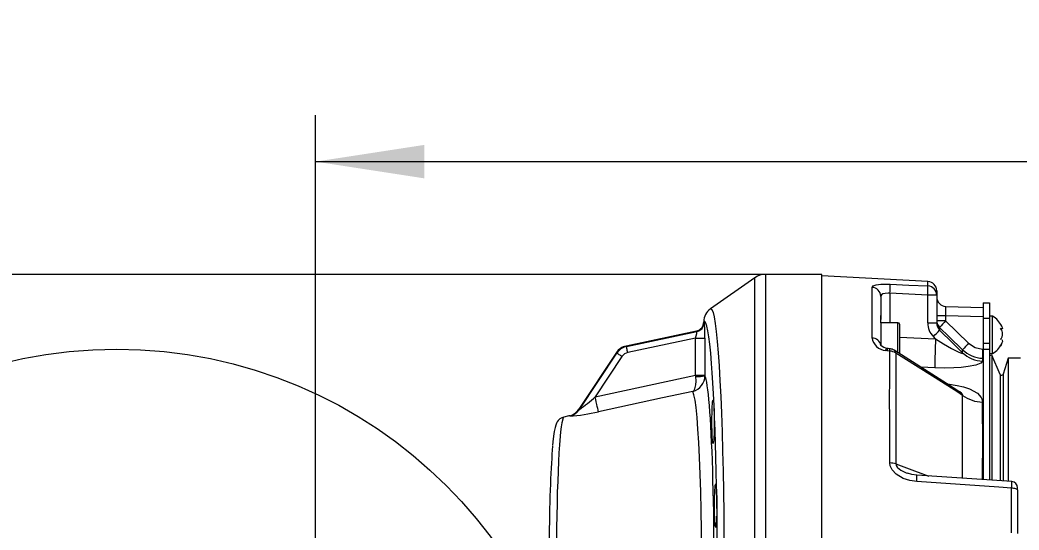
# Model space of a CAD drawing. Header units: millimetres. Extents: x 26 to 585, y 36 to 406.
# Drawn here: x 105.59 to 137.76, y 384.06 to 400.49 of the extents above; entities that cross this region are included whole.
import ezdxf

# ---------------------------------------------------------------- set-up
doc = ezdxf.new("R2010")
doc.units = ezdxf.units.MM
doc.styles.add('SLDTEXTSTYLE0', font='TXT', dxfattribs={"width": 0.605})
doc.dimstyles.new('SLDDIMSTYLE0', dxfattribs={"dimtxt": 3.5, "dimasz": 3.5, "dimexe": 0, "dimexo": 0.0625, "dimgap": 0.875, "dimtad": 1, "dimtoh": 1, "dimlfac": 10, "dimrnd": 1e-09, "dimzin": 12, "dimdsep": 46, "dimtxsty": 'SLDTEXTSTYLE0', "dimsah": 1, "dimcen": 0.09, "dimadec": 0, "dimazin": 0, "dimtfac": 1, "dimtdec": 3, "dimtofl": 0, "dimtmove": 0, "dimatfit": 3, "dimfxl": 1, "dimfrac": 2, "dimtolj": 1, "dimtzin": 12, "dimarcsym": 0})

# ---------------------------------------------------------------- blocks, each defined once
blk = doc.blocks.new('*D4')
at = {"color": 7, "linetype": 'Continuous', "lineweight": 0, "transparency": 16777216}
for p, q in [((115.108, 371.096), (115.108, 397.429)), ((187.405, 390.692), (187.405, 397.429)), ((115.108, 395.929), (187.405, 395.929))]:
    blk.add_line(p, q, dxfattribs=at)
for points in [[(115.108, 395.929), (118.608, 395.39), (118.608, 396.467)], [(187.405, 395.929), (183.905, 396.467), (183.905, 395.39)]]:
    blk.add_solid(points, dxfattribs=at)
at = {"color": 7, "linetype": 'Continuous', "lineweight": 0, "transparency": 16777216, "insert": (147.249, 400.441), "char_height": 3.5, "attachment_point": 1, "style": 'SLDTEXTSTYLE0'}
blk.add_mtext('723', dxfattribs=at)
blk = doc.blocks.new('*D6')
at = {"color": 7, "linetype": 'Continuous', "lineweight": 0, "transparency": 16777216}
for p, q in [((129.597, 392.296), (46.208, 392.296)), ((47.708, 392.296), (47.708, 258.446)), ((109.367, 258.446), (46.208, 258.446))]:
    blk.add_line(p, q, dxfattribs=at)
for points in [[(47.708, 392.296), (47.17, 388.796), (48.247, 388.796)], [(47.708, 258.446), (48.247, 261.946), (47.17, 261.946)]]:
    blk.add_solid(points, dxfattribs=at)
at = {"color": 7, "linetype": 'Continuous', "lineweight": 0, "transparency": 16777216, "insert": (43.196, 318.019), "char_height": 3.5, "attachment_point": 1, "rotation": 90, "style": 'SLDTEXTSTYLE0'}
blk.add_mtext('1338.5', dxfattribs=at)

msp = doc.modelspace()

# ---------------------------------------------------------------- linework, layer by layer
at = {"color": 7, "linetype": 'Continuous', "lineweight": 15}
for p, q in [((129.253254, 392.18776), (127.822117, 391.185663)), ((131.408221, 392.296264), (129.5974, 392.296264)), ((131.408221, 382.212994), (131.408221, 392.296264)), ((134.823922, 392.067251), (131.408221, 392.246268)), ((133.023922, 390.244446), (133.023922, 391.878829)), ((135.108222, 391.767667), (135.108222, 391.627226)), ((133.308221, 391.588233), (133.308221, 390.974317)), ((134.816072, 391.627226), (133.600367, 391.686235)), ((134.816072, 390.730701), (134.816072, 391.627226)), ((135.108222, 391.627226), (134.816072, 391.627226)), ((135.108222, 391.627226), (135.108222, 390.730701)), ((135.400368, 391.265152), (136.604629, 391.233609)), ((136.604629, 391.383515), (136.804629, 391.383515)), ((136.604629, 391.383515), (136.604629, 390.883515)), ((136.804629, 391.383515), (136.804629, 390.883515)), ((127.60822, 390.775082), (127.60822, 390.762959)), ((133.308221, 390.738235), (133.308221, 390.974317)), ((135.392521, 390.965662), (135.108222, 390.965662)), ((135.392521, 390.800998), (135.108222, 390.800998)), ((135.392521, 390.965662), (135.392521, 390.800998)), ((135.392521, 390.800998), (136.132861, 390.081857)), ((136.604629, 390.883515), (136.804629, 390.883515)), ((136.604629, 390.883515), (136.604629, 390.08169)), ((136.904631, 390.946267), (136.804629, 390.946267)), ((136.804629, 390.883515), (136.804629, 390.08169)), ((136.904631, 390.411399), (136.904631, 390.946267)), ((127.371315, 390.469811), (125.106911, 389.988492)), ((125.118453, 389.971504), (127.382709, 390.452788)), ((127.382709, 390.452788), (127.371315, 390.469811)), ((127.60822, 390.762959), (127.620162, 390.745113)), ((133.85822, 390.738235), (133.301941, 390.738235)), ((133.308221, 390.600262), (133.308221, 390.005861)), ((133.908219, 390.688226), (133.908219, 389.73826)), ((134.816072, 390.730701), (135.108222, 390.730701)), ((137.172214, 390.537057), (137.204055, 390.537057)), ((127.344493, 390.240977), (125.159878, 389.776621)), ((127.344493, 390.240977), (127.644084, 390.240977)), ((127.344493, 389.050243), (127.344493, 390.240977)), ((127.644084, 390.240977), (127.644084, 389.050243)), ((135.072313, 390.219019), (134.998024, 390.292344)), ((136.904631, 389.746259), (136.904631, 390.411399)), ((137.163899, 390.205202), (137.180106, 390.204058)), ((125.106911, 389.988492), (125.118453, 389.971504)), ((133.498756, 389.835379), (133.457125, 389.843951)), ((133.59252, 389.823804), (133.498756, 389.835379)), ((133.595056, 389.823625), (133.59252, 389.823804)), ((133.599536, 389.897034), (133.595983, 389.897273)), ((135.939826, 389.772008), (135.940279, 389.86852)), ((136.582224, 389.887915), (136.60822, 389.886759)), ((136.604629, 390.08169), (136.804629, 390.08169)), ((136.604629, 390.08169), (136.604629, 389.884172)), ((136.604629, 389.884172), (136.804629, 389.884172)), ((136.604629, 389.884172), (136.604629, 385.68363)), ((136.804629, 390.08169), (136.804629, 389.884172)), ((136.804629, 389.884172), (136.804629, 385.670255)), ((137.163899, 389.998338), (137.197203, 390.060351)), ((124.795727, 389.777122), (123.580466, 387.949918)), ((123.602393, 387.948535), (124.807272, 389.760134)), ((124.97317, 389.649794), (124.112264, 388.355384)), ((124.807272, 389.760134), (124.795727, 389.777122)), ((136.582224, 389.59193), (136.581815, 389.499913)), ((136.60822, 389.59075), (136.582224, 389.59193)), ((136.804629, 389.746259), (136.904631, 389.746259)), ((136.881874, 389.696262), (136.804629, 389.675448)), ((137.153686, 389.076195), (136.881874, 389.696262)), ((136.881874, 389.696262), (136.881874, 385.665152)), ((137.404631, 389.596269), (137.247295, 389.081643)), ((137.804631, 389.596269), (137.404631, 389.596269)), ((137.404631, 389.596269), (137.404631, 385.631702)), ((124.112264, 388.355384), (127.344493, 389.050243)), ((127.350281, 389.004848), (127.344493, 389.050243)), ((127.344493, 389.050243), (127.644084, 389.050243)), ((127.644084, 389.050243), (127.644126, 389.031599)), ((135.827542, 388.523541), (135.826997, 388.523934)), ((123.264479, 387.735758), (123.100051, 387.700806)), ((123.291605, 387.735865), (123.264479, 387.735758)), ((137.52162, 385.621021), (134.467424, 385.825846)), ((137.518687, 383.971224), (137.518687, 385.408721)), ((137.708221, 385.350797), (137.708221, 385.421703)), ((137.708221, 385.350797), (137.708221, 383.944581))]:
    msp.add_line(p, q, dxfattribs=at)
at = {"color": 8, "linetype": 'Continuous', "lineweight": 15}
for p, q in [((129.253254, 382.219062), (129.253254, 392.18776)), ((129.5974, 392.296264), (129.5974, 382.212994)), ((134.823922, 391.92215), (134.823922, 392.067251)), ((133.600367, 391.686235), (133.600367, 390.738235)), ((136.604629, 390.933917), (135.392521, 390.965662)), ((133.85822, 389.771328), (133.85822, 390.738235)), ((133.908219, 390.272651), (135.072313, 390.219019)), ((135.046152, 389.287136), (134.59313, 389.308164)), ((137.153686, 389.076195), (137.153686, 385.649071)), ((137.247295, 389.081643), (137.247295, 385.642276))]:
    msp.add_line(p, q, dxfattribs=at)
at = {"color": 7, "linetype": 'Continuous', "lineweight": 15, "flags": 128}
for points in [[(133.023922, 391.878829), (133.058042, 391.926191), (133.158202, 391.960821), (133.310197, 391.979978), (133.494524, 391.984496), (133.608214, 391.981039)], [(133.608214, 391.981039), (134.207297, 391.952024), (134.823922, 391.92215)], [(133.600367, 391.686235), (133.543522, 391.689763), (133.451358, 391.685698), (133.37536, 391.6674), (133.325283, 391.634045), (133.308221, 391.588233)], [(127.822117, 391.185663), (127.872003, 391.161356), (127.906827, 391.073535), (127.941177, 390.928088), (127.975781, 390.71909), (128.009377, 390.451644), (128.040818, 390.137432), (128.070859, 389.77202), (128.100083, 389.34494), (128.127385, 388.869391), (128.151844, 388.36473), (128.174127, 387.821148), (128.194619, 387.224887), (128.212495, 386.595724), (128.22719, 385.958383), (128.239194, 385.298834), (128.248639, 384.601579), (128.255073, 383.890734), (128.257994, 383.321355), (128.258974, 382.746671)], [(135.199172, 390.588103), (135.199181, 390.551911), (135.199196, 390.502916)], [(135.940279, 389.86852), (135.50987, 390.285871), (135.199172, 390.588103)], [(135.199196, 390.502916), (135.626085, 390.081392), (135.939826, 389.772008)], [(137.197144, 390.632282), (137.203697, 390.620086), (137.218837, 390.575788), (137.219269, 390.546892), (137.205956, 390.537105), (137.1799, 390.544329), (137.163899, 390.553139)], [(135.072313, 390.219019), (135.326565, 390.058515), (135.584177, 389.907263), (135.710714, 389.839194), (135.792572, 389.798973), (135.876871, 389.763592), (135.907526, 389.754114), (135.932855, 389.750669), (135.942189, 389.753697), (135.944293, 389.761267), (135.939826, 389.772008)], [(137.203697, 390.202377), (137.218837, 390.179143), (137.219269, 390.137968), (137.205956, 390.086875), (137.1799, 390.027283), (137.163899, 389.998338)], [(125.159878, 389.776621), (125.15221, 389.812694), (125.144807, 389.847527), (125.13792, 389.879928), (125.131787, 389.908788), (125.126616, 389.933107), (125.122584, 389.952073), (125.119833, 389.965019), (125.118453, 389.971504)], [(133.541144, 389.903639), (133.509518, 389.909766), (133.508093, 389.910195)], [(133.618222, 389.896152), (133.571176, 389.899514), (133.535711, 389.906428)], [(133.596686, 386.219964), (133.594725, 386.931715), (133.59269, 387.614653), (133.591853, 388.282225), (133.592541, 388.909362), (133.593873, 389.381168), (133.595056, 389.823625)], [(135.822619, 388.526378), (135.420505, 388.781951), (133.740018, 389.850745)], [(136.132861, 390.081857), (136.339832, 389.943681), (136.582224, 389.887915)], [(124.97317, 389.649794), (124.942465, 389.670215), (124.912811, 389.689944), (124.885229, 389.708278), (124.860663, 389.724622), (124.839954, 389.738403), (124.823813, 389.749131), (124.812792, 389.756463), (124.807272, 389.760134)], [(135.938446, 388.399444), (135.781757, 388.498483), (134.969653, 389.012144), (134.043283, 389.598427), (133.788932, 389.759431)], [(136.581815, 389.499913), (136.525569, 389.434002), (136.363975, 389.372168), (136.120591, 389.323316), (135.89818, 389.297829), (135.661609, 389.283226), (135.356242, 389.278624), (135.046152, 389.287136)], [(127.258656, 388.525389), (127.259133, 388.525675), (127.274091, 388.536964), (127.283258, 388.546083), (127.297623, 388.564382), (127.319832, 388.605616), (127.353782, 388.741908), (127.360255, 388.861165), (127.350281, 389.004848)], [(127.258656, 388.525389), (126.280893, 388.315687), (124.216221, 387.872491)], [(127.520869, 380.50395), (127.530683, 380.975435), (127.53816, 381.460092), (127.544273, 382.104514), (127.546282, 382.759033), (127.544148, 383.411346), (127.537839, 384.055136), (127.52747, 384.684465), (127.513237, 385.287533), (127.495218, 385.858391), (127.473635, 386.3919), (127.448896, 386.878083), (127.421156, 387.312184), (127.390752, 387.690208), (127.358247, 388.005111), (127.326174, 388.23925), (127.292795, 388.41363), (127.258656, 388.525389)], [(124.216221, 387.872491), (124.211729, 387.893353), (124.204133, 387.928639), (124.193669, 387.977252), (124.180664, 388.037656), (124.165524, 388.107977), (124.148721, 388.186035), (124.130783, 388.269363), (124.112264, 388.355384)], [(123.100632, 387.698207), (123.035661, 387.679563), (122.969211, 387.638948), (122.921971, 387.593255), (122.888702, 387.547169), (122.863668, 387.499485), (122.842073, 387.44329), (122.818806, 387.358139), (122.794423, 387.230811), (122.773921, 387.086687), (122.753669, 386.905513), (122.742445, 386.7815)], [(134.463147, 385.619006), (134.237565, 385.652981), (134.021536, 385.724519), (133.797381, 385.858867), (133.667506, 385.999868), (133.608765, 386.128745), (133.596686, 386.219964)], [(134.467853, 385.827349), (134.303368, 385.849045), (134.161318, 385.89103)], [(137.518687, 385.408721), (137.109984, 385.436926), (134.463147, 385.619006)], [(137.708221, 385.350797), (137.70463, 385.361741), (137.693981, 385.372291), (137.676663, 385.382066), (137.653295, 385.390733), (137.624715, 385.397945), (137.591953, 385.403476), (137.556181, 385.407112), (137.518687, 385.408721)]]:
    msp.add_lwpolyline(points, dxfattribs=at)
at = {"color": 8, "linetype": 'Continuous', "lineweight": 15, "flags": 128}
for points in [[(133.507932, 389.910088), (133.504988, 389.910386), (133.49498, 389.905689), (133.483441, 389.892779), (133.4707, 389.872), (133.457125, 389.843951)], [(133.535213, 389.904628), (133.533288, 389.9047), (133.526267, 389.899383), (133.518008, 389.885757), (133.508749, 389.864216), (133.498756, 389.835379)], [(135.437609, 388.771079), (135.450456, 388.769923), (135.769514, 388.718353), (135.971997, 388.669286), (136.161597, 388.605473), (136.415706, 388.466773), (136.540575, 388.329146), (136.560635, 388.287638), (136.581577, 388.180504)], [(135.938446, 388.399444), (135.943184, 388.411341), (135.93948, 388.427422), (135.928861, 388.443575), (135.90527, 388.467405), (135.851387, 388.507972), (135.821802, 388.524912)], [(135.93858, 385.727177), (135.937417, 386.190281), (135.93661, 386.704717), (135.936923, 387.205432), (135.937978, 387.673531), (135.938785, 388.050149), (135.938446, 388.399444)], [(123.100434, 387.699006), (123.09802, 387.700103), (123.077154, 387.673364), (123.037263, 387.51838), (123.017379, 387.386761), (122.998124, 387.221167), (122.963033, 386.806724), (122.946429, 386.548815), (122.93097, 386.263011), (122.904653, 385.636328), (122.893206, 385.281489), (122.883294, 384.908066), (122.868703, 384.140466), (122.863694, 383.729086), (122.860433, 383.310507), (122.859175, 382.488785), (122.861148, 382.067309), (122.864884, 381.650803), (122.872361, 381.12006), (122.882848, 380.603204)], [(133.790324, 386.18897), (133.797775, 386.149082), (133.799894, 386.143527), (133.835042, 386.087284), (133.84589, 386.075042), (133.947239, 385.993419), (134.121565, 385.905538), (134.162242, 385.894177)], [(133.790324, 386.18897), (134.13925, 386.061213), (134.853218, 385.799966)], [(137.518687, 385.408721), (137.521107, 385.47909), (137.522961, 385.554407), (137.52316, 385.603676), (137.521679, 385.621248), (137.521611, 385.620866)]]:
    msp.add_lwpolyline(points, dxfattribs=at)
at = {"color": 7, "linetype": 'Continuous', "lineweight": 0}
msp.add_circle((108.707673, 374.888423), 15.000162, dxfattribs=at)
at = {"color": 7, "linetype": 'Continuous', "lineweight": 15}
for centre, radius, start, end in [((129.597399, 391.696264), 0.6, 90, 125), ((134.80822, 391.767666), 0.3, 0, 87), ((133.013205, 391.583977), 0.295046, 0.8263787, 87.9184709), ((129.478623, 391.943452), 4.129762, 356.4290922, 0.5214906), ((130.709911, 391.884085), 4.114188, 356.4205494, 0.5301083), ((134.810818, 391.625027), 0.297412, 0.4236528, 87.4746616), ((135.40822, 391.565045), 0.3, 180, 268.5), ((128.109264, 390.775063), 0.501045, 124.9664983, 179.997829), ((135.870314, 390.787289), 2.56891, 175.8249331, 184.1750669), ((135.403574, 390.8013), 0.295352, 180.0584484, 226.2066322), ((137.069409, 389.08383), 2.400129, 134.3200566, 141.189519), ((136.564732, 390.334325), 0.7, 25.22637, 60.9502528), ((127.319472, 390.746757), 0.300694, 282.1399945, 359.6867151), ((133.85822, 390.688229), 0.05, 0, 90), ((135.430155, 390.728653), 0.614086, 179.8088935, 225.275636), ((131.212023, 394.110725), 5.377159, 314.756041, 317.859508), ((135.432376, 390.728104), 0.324165, 179.5410736, 224.0012452), ((136.940172, 390.37917), 0.283406, 322.1317674, 37.8682326), ((133.039078, 389.973827), 0.271043, 6.7873735, 93.2055139), ((133.505878, 390.331224), 0.489706, 190.2069365, 264.2864654), ((153.522967, 389.23475), 18.476889, 176.946394, 179.8375548), ((133.593957, 390.314418), 0.412188, 225.9528919, 258.0439015), ((133.585994, 389.471391), 0.352351, 54.8334138, 88.5261865), ((133.579356, 389.597713), 0.3, 57.5577864, 86.1429514), ((137.837349, 388.349597), 2.430227, 134.5370051, 141.3168708), ((136.628696, 390.58304), 0.992198, 226.0659001, 267.3153999), ((138.561438, 389.739923), 1.98474, 175.7237641, 184.2762359), ((136.564732, 390.358203), 0.7, 299.0497472, 334.8027783), ((624.652305, 388.165539), 490.86596, 179.81395441, 180.23071346), ((136.631883, 390.511456), 1.012781, 226.8961162, 267.1664011), ((127.119505, 389.031218), 0.52462, 285.3812963, 0.0415874), ((127.412561, 389.947989), 0.945195, 266.2219754, 284.1813432), ((137.19948, 389.096264), 0.05, 203.670511, 343), ((121.469724, 391.144152), 3.841906, 303.7180792, 313.4577957), ((136.612359, 389.32499), 1.144899, 233.9406686, 268.4593181), ((123.159485, 388.230869), 0.506121, 281.9729014, 326.2819093), ((123.185543, 388.224283), 0.499801, 282.2518723, 326.5151591), ((123.084037, 392.33757), 4.606384, 272.5826843, 284.2282825), ((133.595803, 385.594069), 0.625896, 71.8932081, 89.9190845), ((137.508211, 385.4217), 0.20001, 0.0008541, 86.1543684)]:
    msp.add_arc(centre, radius, start, end, dxfattribs=at)
at = {"color": 8, "linetype": 'Continuous', "lineweight": 15}
for centre, radius, start, end in [((129.813374, 390.09112), 3.788588, 355.9539549, 357.0660385), ((129.781321, 390.093174), 3.823249, 355.9571534, 357.0593358), ((133.672766, 389.756313), 0.116208, 1.5376614, 54.473694), ((-16.118843, 386.874831), 152.706002, 359.55319168, 0.48989875), ((133.02091, 385.752788), 1.448429, 354.7004235, 2.9049089)]:
    msp.add_arc(centre, radius, start, end, dxfattribs=at)
at = {"color": 7, "linetype": 'Continuous', "lineweight": 15}
for centre, major_axis, ratio, start_param, end_param in [((135.40822, 390.964839), (-0.007896, 0.300308), 0.052174574, 6.280445356, 7.849871687), ((127.31829, 390.235403), (0.063744, 0.217696), 0.104127427, 4.768445276, 6.25197514), ((127.307808, 390.764186), (-0.167602, 0.250417), 0.995590326, 2.762736989, 4.120528199), ((127.617879, 390.235403), (0.000286, 0.511201), 0.051256442, 4.723313441, 6.206843306), ((125.212785, 389.497879), (-0.282193, 0.41545), 0.995566041, 5.897514437, 6.668856177), ((125.223403, 389.482247), (-0.281195, 0.41398), 0.999102166, 5.897514437, 6.668856177), ((125.223403, 389.482247), (-0.169316, 0.24927), 0.995566041, 5.897514437, 6.668856177), ((127.625055, 382.746264), (0, 8.035235), 0.052443102, 4.675404199, 5.694629164), ((127.610537, 382.746264), (0, 6.317921), 0.052411031, 4.3178712, 6.181572577), ((120.394325, 383.149341), (3.21522, 4.795663), 0.071945237, 0.019042008, 0.064782546), ((122.865942, 382.746264), (0, 4.661469), 0.052411031, 0.534573379, 2.116524969)]:
    msp.add_ellipse(centre, major_axis=major_axis, ratio=ratio, start_param=start_param, end_param=end_param, dxfattribs=at)
at = {"color": 8, "linetype": 'Continuous', "lineweight": 15}
msp.add_ellipse((127.625055, 382.746264), major_axis=(0, 8.035235), ratio=0.052443102, start_param=5.694629164, end_param=6.323146724, dxfattribs=at)
at = {"color": 7, "linetype": 'Continuous', "lineweight": 15}
for centre in [(127.906944, 387.546264), (127.990797, 384.846264)]:
    msp.add_ellipse(centre, major_axis=(0, 0.7), ratio=0.052407779, dxfattribs=at)

# ---------------------------------------------------------------- dimensions: what is measured, and where the dimension line sits
at = {"color": 7, "linetype": 'Continuous', "lineweight": 0}
dim = msp.add_linear_dim(base=(187.40463, 395.928802), p1=(115.10822, 371.095812), p2=(187.40463, 390.691746), text='723', dimstyle='SLDDIMSTYLE0', dxfattribs=at)
dim.commit()
dim.dimension.update_dxf_attribs({"geometry": '*D4', "text_midpoint": (151.256425, 395.928802), "dimtype": 160})
dim = msp.add_linear_dim(base=(47.70822, 258.446264), p1=(129.597399, 392.296264), p2=(109.367191, 258.446264), angle=90, dimstyle='SLDDIMSTYLE0', dxfattribs=at)
dim.commit()
dim.dimension.update_dxf_attribs({"geometry": '*D6', "text_midpoint": (47.70822, 325.371264), "dimtype": 160})

doc.saveas('drawing.dxf')
